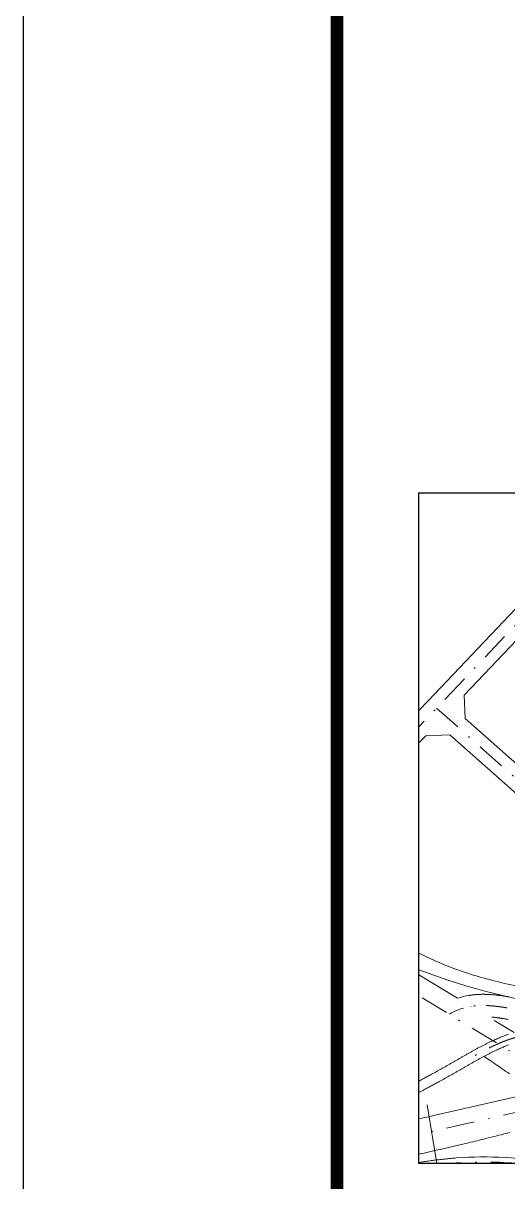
# Model space of a CAD drawing. Header units: millimetres. Extents: x 684779 to 686470, y 2544898 to 2545979.
# Drawn here: x 685227.6 to 685258, y 2545207 to 2545279.5 of the extents above; entities that cross this region are included whole.
import ezdxf

# ---------------------------------------------------------------- set-up
doc = ezdxf.new("R2010")
doc.units = ezdxf.units.MM
doc.linetypes.add('DASHDOT', pattern=[25.4, 12.7, -6.35, 0, -6.35])
doc.layers.add('JT-道路中线', color=7, linetype='DASHDOT', lineweight=5)
doc.layers.add('JT-道路红线', color=7, linetype='Continuous', lineweight=5)
doc.layers.add('PUB_TITLE', color=4, linetype='Continuous')

# ---------------------------------------------------------------- blocks, each defined once
blk = doc.blocks.new('图框')
at = {"layer": 'PUB_TITLE', "color": 14}
blk.add_lwpolyline([(-2490, -114031), (123660, -114031), (123660, -24931), (-2490, -24931)], close=True, dxfattribs=at)
at = {"layer": 'PUB_TITLE', "color": 14, "const_width": 236}
blk.add_lwpolyline([(3409, -111671), (121299, -111671), (121299, -27291), (3409, -27291)], close=True, dxfattribs=at)
blk = doc.blocks.new('EFDGHBFHFGBFGBFG')
blk.add_lwpolyline([(689271.598, 2544931.071), (690048.276, 2544931.071), (690048.276, 2544331.059), (689271.598, 2544331.059)], close=True)
at = {"layer": 'JT-道路中线', "color": 1, "ltscale": 2}
blk.add_lwpolyline([(689456.173, 2544915.987), (689271.598, 2544721.83)], dxfattribs=at)
blk.add_lwpolyline([(689287.334, 2544738.383), (689549.624, 2544506.432, -0.12590773), (689562.151, 2544487.971), (689572.9, 2544458.126)], format="xyb", dxfattribs=at)
at = {"layer": 'JT-道路中线', "color": 1, "ltscale": 1.5, "flags": 128}
blk.add_lwpolyline([(690048.276, 2544671.43), (689978.788, 2544642.097, 0.00272704), (689977.986, 2544641.753), (689821.479, 2544573.665, -0.0058133), (689820.193, 2544573.124), (689673.186, 2544513.194, 0.13140097), (689652.595, 2544497.592), (689648.341, 2544492.124, -0.1022041), (689629.639, 2544480.066), (689541.404, 2544445.948, -0.08252143), (689522.142, 2544441.957, -0.05651582), (689488.432, 2544444.432), (689359.477, 2544468.724), (689359.231, 2544468.771, 0.000075), (689358.248, 2544468.956, 0.000175), (689357.266, 2544469.14, 0.000275), (689356.283, 2544469.324, 0.000375), (689355.299, 2544469.506, 0.000475), (689354.316, 2544469.687, 0.000575), (689353.332, 2544469.865, 0.000675), (689352.348, 2544470.042, 0.000775), (689351.363, 2544470.215, 0.000875), (689350.377, 2544470.385, 0.000975), (689349.391, 2544470.551, 0.001075), (689348.404, 2544470.714, 0.001175), (689347.417, 2544470.872, 0.001275), (689346.429, 2544471.025, 0.001375), (689345.44, 2544471.172, 0.001475), (689344.45, 2544471.315, 0.001575), (689343.459, 2544471.451, 0.001675), (689342.468, 2544471.58, 0.001775), (689341.475, 2544471.703, 0.001875), (689340.482, 2544471.819, 0.001975), (689339.488, 2544471.927, 0.002075), (689338.493, 2544472.027, 0.002175), (689337.497, 2544472.118, 0.002275), (689336.5, 2544472.201, 0.002375), (689335.503, 2544472.274, 0.00247501), (689334.505, 2544472.338, 0.00257501), (689333.507, 2544472.391, 0.00267501), (689332.507, 2544472.434, 0.00277501), (689331.508, 2544472.467, 0.00287501), (689330.508, 2544472.487, 0.00297501), (689329.508, 2544472.497, 0.00307501), (689328.508, 2544472.494, 0.00317501), (689327.508, 2544472.478, 0.00327501), (689326.509, 2544472.45, 0.00337501), (689325.51, 2544472.408, 0.00347501), (689324.511, 2544472.353, 0.00357502), (689323.514, 2544472.284, 0.00367502), (689322.517, 2544472.2, 0.00377502), (689321.522, 2544472.101, 0.00387502), (689320.529, 2544471.987, 0.00397502), (689319.537, 2544471.858, 0.00407502), (689318.548, 2544471.712, 0.00140243), (689318.213, 2544471.659, 0.0003253), (689318.136, 2544471.647, 0.08725143), (689298.51, 2544464.813)], format="xyb", dxfattribs=at)
at = {"layer": 'JT-道路中线', "color": 1, "ltscale": 2, "flags": 128}
for points in [[(689519.645, 2544331.059), (689271.598, 2544481.09)], [(689626.57, 2544437.993), (689604.504, 2544432.972), (689579.828, 2544427.357), (689577.168, 2544426.752), (689514.2, 2544412.423), (689429.859, 2544393.231), (689308.977, 2544365.724), (689271.598, 2544357.083)]]:
    blk.add_lwpolyline(points, dxfattribs=at)
for points in [[(689358.042, 2544443.943, 0.00032543), (689357.917, 2544443.907, 0.00227188), (689357.033, 2544443.653, 0.00337501), (689355.692, 2544443.251, 0.00327501), (689354.356, 2544442.832, 0.00317501), (689353.026, 2544442.395, 0.00307501), (689351.701, 2544441.942, 0.00297501), (689350.383, 2544441.472, 0.00287501), (689349.069, 2544440.987, 0.00277501), (689347.761, 2544440.488, 0.00267501), (689346.459, 2544439.974, 0.00257501), (689345.162, 2544439.446, 0.00247501), (689343.871, 2544438.906, 0.002375), (689342.585, 2544438.352, 0.002275), (689341.304, 2544437.787, 0.002175), (689340.028, 2544437.211, 0.002075), (689338.757, 2544436.624, 0.001975), (689337.491, 2544436.026, 0.001875), (689336.23, 2544435.419, 0.001775), (689334.973, 2544434.803, 0.001675), (689333.72, 2544434.178, 0.001575), (689332.471, 2544433.544, 0.001475), (689331.227, 2544432.903, 0.001375), (689329.986, 2544432.256, 0.001275), (689328.748, 2544431.601, 0.001175), (689327.514, 2544430.941, 0.001075), (689326.282, 2544430.274, 0.000975), (689325.053, 2544429.603, 0.000875), (689323.827, 2544428.928, 0.000775), (689322.603, 2544428.248, 0.000675), (689321.381, 2544427.565, 0.000575), (689320.161, 2544426.878, 0.000475), (689318.942, 2544426.19, 0.000375), (689317.725, 2544425.499, 0.000275), (689316.508, 2544424.806, 0.000175), (689315.292, 2544424.112, 0.000075), (689314.076, 2544423.418), (689313.772, 2544423.245)], [(689361.273, 2544331.059, 0.043915), (689305.173, 2544331.656)]]:
    blk.add_lwpolyline(points, format="xyb", dxfattribs=at)
at = {"layer": 'JT-道路红线'}
for points in [[(689431.4, 2544904.441), (689279.839, 2544745.012), (689271.598, 2544736.344)], [(689271.598, 2544499.797), (689306.053, 2544478.974)], [(689339.032, 2544459), (689356.783, 2544448.263)], [(689352.722, 2544411.337), (689351.07, 2544412.47), (689349.418, 2544413.603), (689347.766, 2544414.736), (689346.114, 2544415.87), (689344.462, 2544417.003), (689342.81, 2544418.136), (689341.158, 2544419.269), (689339.506, 2544420.402), (689337.854, 2544421.535), (689336.202, 2544422.669), (689334.55, 2544423.802), (689332.898, 2544424.935), (689331.246, 2544426.068), (689329.799, 2544427.06), (689331.246, 2544426.068), (689332.898, 2544424.935), (689334.55, 2544423.802), (689336.202, 2544422.669), (689337.854, 2544421.535), (689339.506, 2544420.402), (689341.158, 2544419.269), (689342.81, 2544418.136), (689344.462, 2544417.003), (689346.114, 2544415.87), (689347.766, 2544414.736), (689349.418, 2544413.603), (689351.07, 2544412.47), (689352.722, 2544411.337)], [(689287.487, 2544331.059), (689279.043, 2544383.558)]]:
    blk.add_lwpolyline(points, dxfattribs=at)
blk.add_lwpolyline([(689312.961, 2544729.069), (689556.248, 2544513.923, -0.12590773), (689571.559, 2544491.36), (689573.757, 2544485.257), (689592.831, 2544476.555), (689626.032, 2544489.393, 0.09864425), (689640.878, 2544498.817), (689644.702, 2544503.732, -0.13140097), (689669.411, 2544522.454), (689803.852, 2544577.261), (689806.839, 2544593.225), (689620.267, 2544769.484), (689469.126, 2544893.386), (689447.191, 2544892.024), (689312.06, 2544749.878)], format="xyb", close=True, dxfattribs=at)
for points in [[(689271.598, 2544707.316), (689277.601, 2544713.63), (689299.172, 2544714.565), (689542.999, 2544498.941, -0.12590773)], [(689352.06, 2544480.242, 0.000975), (689351.036, 2544480.415, 0.001075), (689350.007, 2544480.584, 0.001175), (689348.973, 2544480.75, 0.001275), (689347.934, 2544480.911, 0.001375), (689346.891, 2544481.067, 0.001475), (689345.843, 2544481.217, 0.001575), (689344.789, 2544481.362, 0.001675), (689343.731, 2544481.5, 0.001775), (689342.669, 2544481.632, 0.001875), (689341.601, 2544481.756, 0.001975), (689340.528, 2544481.873, 0.002075), (689339.45, 2544481.981, 0.002175), (689338.368, 2544482.08, 0.002275), (689337.281, 2544482.17, 0.002375), (689336.189, 2544482.251, 0.00247501), (689335.092, 2544482.321, 0.00257501), (689333.991, 2544482.38, 0.00267501), (689332.885, 2544482.427, 0.00277501), (689331.774, 2544482.463, 0.00287501), (689330.659, 2544482.486, 0.00297501), (689329.54, 2544482.496, 0.00307501), (689328.417, 2544482.493, 0.00317501), (689327.291, 2544482.476, 0.00327501), (689326.16, 2544482.444, 0.00337501), (689325.026, 2544482.397, 0.00347501), (689323.889, 2544482.334, 0.00357502), (689322.749, 2544482.254, 0.00367502), (689321.606, 2544482.158, 0.00377502), (689320.46, 2544482.045, 0.00387502), (689319.313, 2544481.913, 0.00397502), (689318.163, 2544481.763, 0.00407502), (689317.013, 2544481.594, 0.00140243), (689316.623, 2544481.532, 0.0003253), (689316.533, 2544481.518, 0.03867574), (689306.025, 2544478.965)], [(689351.557, 2544460.024, 0.000675), (689350.599, 2544460.196, 0.000775), (689349.645, 2544460.364, 0.000875), (689348.694, 2544460.528, 0.000975), (689347.746, 2544460.687, 0.001075), (689346.802, 2544460.843, 0.001175), (689345.861, 2544460.993, 0.001275), (689344.923, 2544461.139, 0.001375), (689343.989, 2544461.278, 0.001475), (689343.057, 2544461.412, 0.001575), (689342.129, 2544461.54, 0.001675), (689341.204, 2544461.661, 0.001775), (689340.282, 2544461.775, 0.001875), (689339.363, 2544461.882, 0.001975), (689338.447, 2544461.981, 0.002075), (689337.535, 2544462.073, 0.00203002), (689336.687, 2544462.151)], [(689370.757, 2544487.304, -0.01924544), (689326.346, 2544497.961, -0.04909301), (689271.598, 2544519.329, -0.04909301)], [(689408.812, 2544469.891, -0.05872356), (689271.598, 2544504.478)], [(689351.82, 2544446.737, 0.00340282), (689350.301, 2544446.219, 0.00340282), (689348.735, 2544445.661, 0.00340283), (689347.114, 2544445.059, 0.00340283), (689345.433, 2544444.408, 0.00340284), (689343.682, 2544443.703, 0.00340276), (689341.849, 2544442.936, 0.00340292), (689339.919, 2544442.097, 0.00340289), (689337.873, 2544441.173, 0.00340291), (689335.68, 2544440.148, 0.00340287), (689333.297, 2544438.994, 0.00321378), (689330.812, 2544437.749, 0.00283566), (689328.347, 2544436.478, 0.00245757), (689325.902, 2544435.183, 0.00207948), (689323.475, 2544433.87, 0.00170139), (689321.064, 2544432.541, 0.0013233), (689318.667, 2544431.201, 0.00094522), (689316.282, 2544429.854, 0.00056713), (689313.907, 2544428.503, 0.00018903), (689311.54, 2544427.152, -0.00003282), (689309.078, 2544425.746, -0.00009846), (689306.617, 2544424.341, -0.0001641), (689304.156, 2544422.938, -0.00022974), (689301.695, 2544421.538, -0.00029538), (689299.234, 2544420.141, -0.00036102), (689296.772, 2544418.747, -0.00042666), (689294.308, 2544417.358, -0.0004923), (689291.844, 2544415.974, -0.00055794), (689289.377, 2544414.596, -0.00059076), (689287.032, 2544413.293, -0.00059075), (689284.89, 2544412.11, -0.00059076), (689282.905, 2544411.019, -0.00059076), (689281.047, 2544410.004, -0.00059076), (689279.294, 2544409.051, -0.00059076), (689277.629, 2544408.152, -0.00059076), (689276.041, 2544407.298, -0.00059076), (689274.518, 2544406.485, -0.00059076), (689273.054, 2544405.707, -0.00059076), (689271.641, 2544404.961, -0.00001855), (689271.598, 2544404.939, -0.00001855)], [(689351.811, 2544437.203, 0.00340275), (689350.306, 2544436.644, 0.00340265), (689348.739, 2544436.038, 0.00340283), (689347.101, 2544435.378, 0.00340274), (689345.381, 2544434.658, 0.00340271), (689343.564, 2544433.868, 0.00340269), (689341.629, 2544432.995, 0.00340269), (689339.548, 2544432.021, 0.00340268), (689337.276, 2544430.921, 0.00321373), (689334.893, 2544429.728, 0.00283566), (689332.519, 2544428.503, 0.00245757), (689330.153, 2544427.25, 0.00207948), (689327.792, 2544425.972, 0.00170139), (689325.434, 2544424.673, 0.0013233), (689323.079, 2544423.357, 0.00094522), (689320.723, 2544422.026, 0.00056713), (689318.366, 2544420.685, 0.00018906), (689316.005, 2544419.337, -0.00003282), (689313.541, 2544417.931, -0.00009846), (689311.077, 2544416.524, -0.0001641), (689308.611, 2544415.118, -0.00022974), (689306.143, 2544413.714, -0.00029538), (689303.672, 2544412.311, -0.00036102), (689301.199, 2544410.911, -0.00042666), (689298.722, 2544409.515, -0.0004923), (689296.242, 2544408.122, -0.00055794), (689293.757, 2544406.734, -0.00059076), (689291.394, 2544405.421, -0.00059076), (689289.233, 2544404.227, -0.00059076), (689287.23, 2544403.126, -0.00059076), (689285.353, 2544402.101, -0.00059076), (689283.581, 2544401.138, -0.00059076), (689281.898, 2544400.229, -0.00059076), (689280.29, 2544399.365, -0.00059076), (689278.749, 2544398.542, -0.00059076), (689277.266, 2544397.754, -0.00059076), (689275.835, 2544396.998, -0.00059076), (689274.45, 2544396.271, -0.00059076), (689273.107, 2544395.57, -0.00059076), (689271.803, 2544394.893, -0.00009462), (689271.598, 2544394.787, -0.00009462)], [(689271.598, 2544371.061, -0.00008189), (689276.585, 2544372.198, -0.00005193), (689286.068, 2544374.356), (689456.69, 2544413.182)], [(689352.799, 2544358.866), (689350.858, 2544358.383), (689348.917, 2544357.901), (689346.976, 2544357.418), (689345.034, 2544356.935), (689343.093, 2544356.452), (689341.152, 2544355.97), (689339.21, 2544355.487), (689337.269, 2544355.004), (689335.328, 2544354.521), (689333.387, 2544354.039), (689331.445, 2544353.556), (689329.504, 2544353.073), (689327.563, 2544352.59), (689325.621, 2544352.108), (689323.68, 2544351.625), (689321.739, 2544351.142), (689319.798, 2544350.659), (689317.856, 2544350.177), (689315.915, 2544349.694), (689313.974, 2544349.211), (689312.033, 2544348.728), (689292.89, 2544344.372, 0.00005194), (689283.413, 2544342.215, 0.0001558), (689273.945, 2544340.056, 0.00006441), (689271.598, 2544339.52, 0.00006441)], [(689271.598, 2544331.997, -0.00002072), (689271.671, 2544332.012, -0.00062054), (689273.646, 2544332.405, -0.00067999), (689275.622, 2544332.793), (689275.622, 2544332.793, -0.00072164), (689277.609, 2544333.076, -0.00098198), (689280.067, 2544333.418, -0.00107184), (689282.529, 2544333.75, -0.00111677), (689284.902, 2544334.06, -0.00111678), (689287.117, 2544334.339, -0.00111677), (689289.204, 2544334.592, -0.00111677), (689291.183, 2544334.823, -0.00111677), (689293.069, 2544335.035, -0.00111677), (689294.874, 2544335.229, -0.00111677), (689296.608, 2544335.408, -0.00111677), (689298.279, 2544335.573, -0.00111677), (689299.894, 2544335.725, -0.00111677), (689301.458, 2544335.865, -0.00111672), (689302.976, 2544335.995, -0.00140559), (689304.826, 2544336.143, -0.0677294), (689392.19, 2544331.059, -0.0677294)]]:
    blk.add_lwpolyline(points, format="xyb", dxfattribs=at)

msp = doc.modelspace()

# ---------------------------------------------------------------- block references
for name, p, xscale, yscale, zscale in [('图框', (685235.89, 2545530.23), 0.003333333, 0.003333333, 0.003333333), ('EFDGHBFHFGBFGBFG', (637003.375, 2367104.981), 0.07, 0.07, 0.07)]:
    msp.add_blockref(name, p, dxfattribs=dict(xscale=xscale, yscale=yscale, zscale=zscale))

doc.saveas('drawing.dxf')
